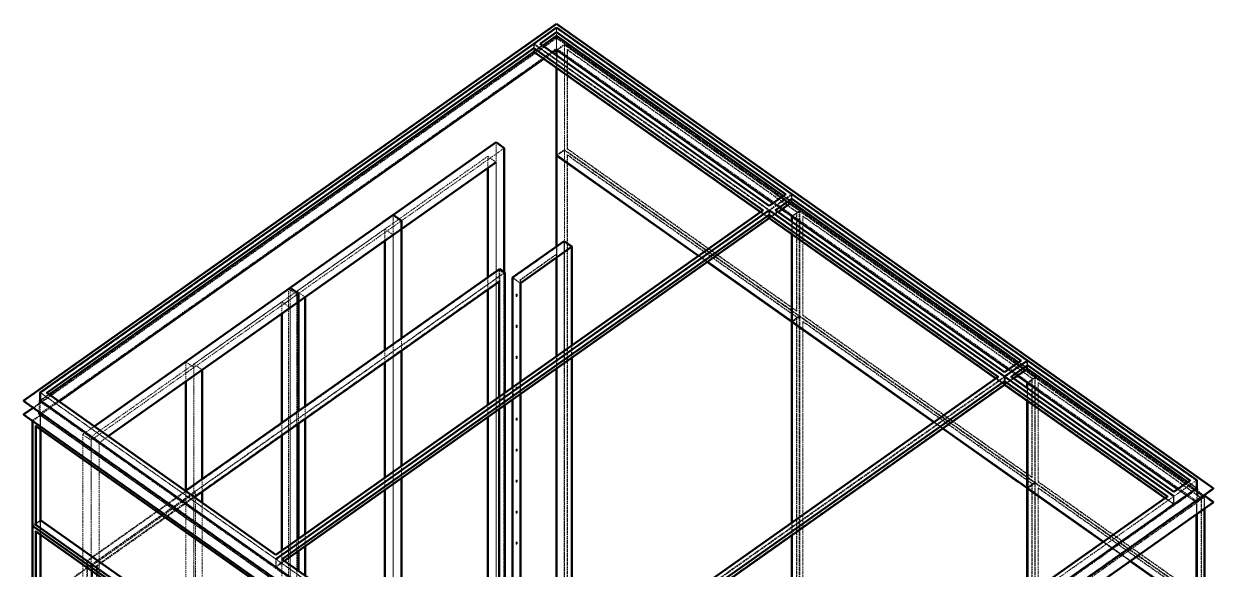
# Model space of a CAD drawing. Header units: millimetres. Extents: x 909 to 14018, y 345 to 10005.
# Drawn here: x 1117 to 4172, y 3801 to 5202 of the extents above; entities that cross this region are included whole.
import ezdxf

# ---------------------------------------------------------------- set-up
doc = ezdxf.new("R2010")
doc.units = ezdxf.units.MM
doc.linetypes.add('Hidden', pattern=[15, 5, -3, 5, -2])
for name, color, linetype, lineweight in [('Default', 7, 'Continuous', 50), ('Edges', 7, 'Hidden', 15), ('HiddenEdges', 2, 'Hidden', 15), ('HiddenSilhouettes', 2, 'Hidden', 15), ('HiddenWires', 7, 'Hidden', 15), ('Silhouettes', 7, 'Continuous', 50), ('Wires', 7, 'Hidden', 15)]:
    doc.layers.add(name, color=color, linetype=linetype, lineweight=lineweight)

# ---------------------------------------------------------------- blocks, each defined once
blk = doc.blocks.new('Isometric')
at = {"layer": 'Edges'}
for points in [[(-495, 2686.7), (289.9, 2131.7)], [(-2241.5, 1451.7), (-572.8, 2631.7)], [(-572.8, 2646.7), (233.3, 2076.7)], [(-495, 2624.5), (-434.9, 2582)], [(-494.1, 2264.9), (-7.9, 1921.1)], [(277, 2079.5), (311.1, 2055.3)], [(311.1, 2116.7), (1096, 1561.7)], [(-1031.8, 2036.1), (-1026.4, 2040)], [(233.3, 2061.7), (1018.2, 1506.7)], [(289.9, 2069.5), (311.1, 2054.5)], [(311.1, 2054.5), (337.1, 2036.1)], [(-619.7, 1827.1), (-442.9, 1952.1)], [(22.6, 1899.6), (310.3, 1696.1)], [(-1412.4, 1807), (-1384.2, 1787)], [(-2049.9, 1316.2), (-1511.7, 1696.8)], [(312, 1694.9), (798.2, 1351.1)], [(1117.2, 1546.7), (1675.8, 1151.7)], [(-629.3, 311.7), (1039.4, 1491.7)], [(1039.4, 1491.7), (1598.1, 1096.7)], [(1087.2, 1505.7), (1117.2, 1484.5)], [(-2319.3, 1424.8), (-70.7, -165.2)], [(-2319.3, 1377.4), (-70.7, -212.6)], [(1619.3, 1096.7), (1697.1, 1151.7)], [(-70.7, -165.2), (1753.6, 1124.8)], [(1117.2, 1123.8), (1146.8, 1102.9)], [(-70.7, -98.3), (1619.3, 1096.7)], [(-70.7, -212.6), (1753.6, 1077.4)], [(-70.7, -175.6), (1701.3, 1077.4)], [(-2279, 998.8), (-2278.2, 999.4)], [(-2279, 998.8), (-1494.1, 443.8)], [(-2278.2, 1003.4), (-2261.9, 1014.9)], [(-1456.6, 881.7), (-650.5, 311.7)]]:
    blk.add_lwpolyline(points, dxfattribs=at)
for points in [[(-551.5, 2646.7, 0), (-495, 2686.7, 0)], [(-495, 2685.8, 0), (-495, 2686.7, 0)], [(-495, 2673.6, 0), (-495, 2685.8, 0)], [(-495, 2625.3, 0), (-495, 2673.6, 0)], [(-572.8, 2630.8, 0), (-572.8, 2631.7, 0)], [(-572.8, 2631.7, 0), (212.1, 2076.7, 0)], [(-572.8, 2618.6, 0), (-572.8, 2630.8, 0)], [(-495, 2625.3, 0), (246.5, 2101, 0)], [(-494.1, 2606.1, 0), (-494.1, 2623.9, 0)], [(-494.1, 2264.9, 0), (-494.1, 2563, 0)], [(-1304.6, 1843.2, 0), (-673.9, 2289.2, 0)], [(-702.2, 1866.6, 0), (-702.2, 2240.9, 0)], [(-494.1, 1952.7, 0), (-494.1, 2263.2, 0)], [(233.3, 2076.7, 0), (311.1, 2131.7, 0)], [(254.6, 2076.7, 0), (311.1, 2116.7, 0)], [(311.1, 2115.8, 0), (311.1, 2116.7, 0)], [(311.1, 2103.6, 0), (311.1, 2115.8, 0)], [(-1435.4, 881.7, 0), (233.3, 2061.7, 0)], [(233.3, 2060.8, 0), (233.3, 2061.7, 0)], [(233.3, 2048.6, 0), (233.3, 2060.8, 0)], [(311.1, 2055.3, 0), (1052.6, 1531, 0)], [(312, 2036.1, 0), (312, 2053.9, 0)], [(-1054.6, 1617.3, 0), (-1054.6, 1991.7, 0)], [(312, 1694.9, 0), (312, 1993, 0)], [(-494.1, 1577.3, 0), (-494.1, 1915.1, 0)], [(-469, 1595.1, 0), (-469, 1932.9, 0)], [(-443.8, 1612.9, 0), (-443.8, 1950.7, 0)], [(-1747.5, 1102.4, 0), (-671.8, 1863.1, 0)], [(-1511.7, 1696.8, 0), (-1304.6, 1843.2, 0)], [(-689.4, 1439.2, 0), (-689.4, 1832.9, 0)], [(-645.7, 1845.5, 0), (-619.7, 1827.1, 0)], [(-702.2, 1430.2, 0), (-702.2, 1823.9, 0)], [(-619.7, 1488.5, 0), (-619.7, 1827.1, 0)], [(-1449.6, 1740.7, 0), (-1378.9, 1790.7, 0)], [(-1384.2, 1384.3, 0), (-1384.2, 1787, 0)], [(-1407.1, 1368.1, 0), (-1407.1, 1742.4, 0)], [(311.1, 1693.8, 0), (311.1, 1696.8, 0)], [(311.1, 1693.8, 0), (362.4, 1657.6, 0)], [(312, 1007.3, 0), (312, 1693.2, 0)], [(-1764.9, 1557.7, 0), (-1736.7, 1537.7, 0)], [(-1054.6, 1180.9, 0), (-1054.6, 1574.6, 0)], [(-469, 555.9, 0), (-469, 1552, 0)], [(-443.8, 538.1, 0), (-443.8, 1569.8, 0)], [(-1736.7, 1135.1, 0), (-1736.7, 1537.7, 0)], [(-494.1, 563.3, 0), (-494.1, 1534.2, 0)], [(1060.7, 1506.7, 0), (1117.2, 1546.7, 0)], [(1083.1, 1509.5, 0), (1117.2, 1485.3, 0)], [(1117.2, 1545.8, 0), (1117.2, 1546.7, 0)], [(1117.2, 1533.6, 0), (1117.2, 1545.8, 0)], [(-650.5, 311.7, 0), (1039.4, 1506.7, 0)], [(1039.4, 1490.8, 0), (1039.4, 1491.7, 0)], [(1039.4, 1478.6, 0), (1039.4, 1490.8, 0)], [(1117.2, 1466.7, 0), (1117.2, 1485.3, 0)], [(1117.2, 1485.3, 0), (1632.4, 1121, 0)], [(1117.2, 1484.5, 0), (1159.7, 1454.5, 0)], [(1118.1, 1466.1, 0), (1118.1, 1483.9, 0)], [(-2262.7, 1451.7, 0), (-1456.6, 881.7, 0)], [(-619.7, 412.9, 0), (-619.7, 1445.4, 0)], [(-702.2, 529.7, 0), (-702.2, 1387.1, 0)], [(-689.4, 454, 0), (-689.4, 1396.1, 0)], [(1118.1, 1124.9, 0), (1118.1, 1423, 0)], [(-2267, 1377.4, 0), (-70.7, -175.6, 0)], [(-2279, 998.8, 0), (-2279, 1338.2, 0)], [(-1407.1, 931.7, 0), (-1407.1, 1325.4, 0)], [(-1384.2, 947.9, 0), (-1384.2, 1341.6, 0)], [(828.7, 1329.6, 0), (1116.4, 1126.1, 0)], [(1117.2, 1124.7, 0), (1117.2, 1187.7, 0)], [(1087.2, 1145.1, 0), (1117.2, 1123.8, 0)], [(-1054.6, 612.4, 0), (-1054.6, 1137.9, 0)], [(1118.1, 1124.9, 0), (1378, 941.1, 0)], [(1118.1, 757.3, 0), (1118.1, 1123.2, 0)], [(1619.3, 1069.8, 0), (1619.3, 1096.7, 0)], [(1697.1, 714.7, 0), (1697.1, 1035.3, 0)], [(-2279, -691.2, 0), (-2279, 977.6, 0)], [(312, 187.3, 0), (312, 964.2, 0)], [(-1384.2, 845.4, 0), (-1384.2, 904.9, 0)], [(-1456.6, 854.8, 0), (-1456.6, 881.7, 0)], [(-1407.1, 861.7, 0), (-1407.1, 888.6, 0)], [(1470.9, 875.4, 0), (1696.2, 716.1, 0)]]:
    blk.add_polyline3d(points, dxfattribs=at)
blk.add_polyline3d([(1117.2, 1485.3, 0)], close=True, dxfattribs=at)
at = {"layer": 'HiddenEdges'}
for points in [[(-2319.3, 1422.7), (-495, 2712.7)], [(-495, 2712.7), (1753.6, 1122.7)], [(-495, 2674.8), (-495, 2701.7)], [(-2319.3, 1375.3), (-495, 2665.3)], [(-2267, 1422.7), (-495, 2675.7)], [(-2262.7, 1424.8), (-495, 2674.8)], [(-495, 2665.3), (1753.6, 1075.3)], [(-2262.7, 1424.8), (-572.8, 2619.8)], [(-572.8, 2619.8), (-572.8, 2646.7)], [(-571.1, 2645.8), (233.3, 2077)], [(-571.1, 2619.8), (233.3, 2051)], [(-551.5, 2645.8), (233.3, 2090.8)], [(-495, 2264.7), (-468.1, 2283.7)], [(-468.1, 2283.7), (338, 1713.7)], [(-458.3, 2286.2), (-457.5, 2286.8)], [(-458.3, 2286.2), (326.5, 1731.2)], [(-1384.2, 1798.7), (-730.4, 2260.9)], [(-494.1, 2264.4), (312, 1694.4)], [(-457.5, 2265.6), (327.4, 1710.6)], [(233.3, 2077), (309.4, 2130.8)], [(233.3, 2051), (309.4, 2104.8)], [(246.5, 2101), (277, 2079.5)], [(311.1, 2104.8), (1117.2, 1534.8)], [(-1456.6, 895.8), (212.1, 2075.8)], [(-1456.6, 882), (231.6, 2075.8)], [(-1456.6, 856), (231.6, 2049.8)], [(233.3, 2049.8), (1039.4, 1479.8)], [(235, 2049.8), (1039.4, 1481)], [(326.5, 2070.6), (327.4, 2071.2)], [(348.6, 2056.2), (1133.5, 1501.2)], [(-619.7, 1837.9), (-495, 1926.1)], [(-7.9, 1921.1), (22.6, 1899.6)], [(-2101.5, 874.9), (-691.6, 1871.9)], [(-2086, 863.9), (-676, 1860.9)], [(-2089.1, 1300.2), (-1435.4, 1762.4)], [(-633.7, 1786), (-633.7, 1782.4)], [(-633.7, 1782.4), (-633.5, 1781.9)], [(-633.5, 1786.8), (-633, 1787.7)], [(-633, 1781.7), (-632.2, 1781.1)], [(-632.7, 1781.3), (-632.2, 1781.1)], [(-632.3, 1788.4), (-631.6, 1788.7)], [(-632.2, 1781.1), (-631.4, 1781.4)], [(-631.6, 1788.7), (-631.1, 1788.6)], [(-630.2, 1788), (-630, 1787.4)], [(-630, 1783.8), (-630, 1787.4)], [(338, 1713.7), (1144.1, 1143.7)], [(-633.7, 1679.9), (-633.7, 1676.4)], [(-633.7, 1676.4), (-633.5, 1675.8)], [(-633.5, 1680.8), (-633, 1681.6)], [(-632.7, 1675.2), (-632.2, 1675.1)], [(-632.3, 1682.3), (-631.6, 1682.6)], [(-632.3, 1682.3), (-631.4, 1681.7)], [(-632.3, 1676), (-631.4, 1675.4)], [(-632.2, 1675.1), (-631.4, 1675.4)], [(-631.6, 1682.6), (-631.1, 1682.5)], [(-631.4, 1675.4), (-630.7, 1676.1)], [(-630, 1677.8), (-630, 1681.3)], [(312, 1694.4), (1118.1, 1124.4)], [(348.6, 1695.6), (1133.5, 1140.6)], [(-1736.7, 1549.4), (-1708.4, 1529.4)], [(-633.7, 1573.9), (-633.5, 1574.7)], [(-633.7, 1573.9), (-633.7, 1570.3)], [(-633.7, 1570.3), (-633.5, 1569.7)], [(-633.5, 1574.7), (-633, 1575.6)], [(-633, 1575.6), (-632.3, 1576.3)], [(-633, 1569.6), (-632.2, 1569)], [(-632.7, 1569.1), (-632.2, 1569)], [(-632.3, 1576.3), (-631.6, 1576.6)], [(-632.3, 1569.9), (-631.4, 1569.3)], [(-631.6, 1576.6), (-630.7, 1576)], [(-631.6, 1576.6), (-631.1, 1576.4)], [(-631.4, 1569.3), (-630.7, 1570)], [(-630.2, 1575.8), (-630, 1575.3)], [(-630, 1571.7), (-630, 1575.3)], [(1039.4, 1520.8), (1096, 1560.8)], [(1052.6, 1531), (1083.1, 1509.5)], [(1117.2, 1534.8), (1697.1, 1124.8)], [(-650.5, 312), (1037.7, 1505.8)], [(-650.5, 325.8), (1018.2, 1505.8)], [(-633.7, 1467.8), (-633.5, 1468.6)], [(-633.7, 1467.8), (-633.7, 1464.3)], [(-633.5, 1468.6), (-633, 1469.5)], [(-632.3, 1470.2), (-631.6, 1470.5)], [(-632.3, 1470.2), (-631.4, 1469.6)], [(-631.6, 1470.5), (-630.7, 1469.9)], [(-631.6, 1470.5), (-631.1, 1470.4)], [(-630, 1465.7), (-630, 1469.2)], [(1041.1, 1505.8), (1619.3, 1097)], [(1041.1, 1479.8), (1619.3, 1071)], [(1060.7, 1505.8), (1619.3, 1110.8)], [(1117.2, 1485.3), (1144.1, 1504.3)], [(1154.7, 1486.2), (1713.3, 1091.2)], [(-2261, 1450.8), (-1456.6, 882)], [(-2241.5, 1450.8), (-1456.6, 895.8)], [(-633.7, 1464.3), (-633.5, 1463.7)], [(-633, 1463.5), (-632.2, 1462.9)], [(-632.3, 1463.8), (-631.4, 1463.2)], [(-632.2, 1462.9), (-631.4, 1463.2)], [(-631.4, 1463.2), (-630.7, 1463.9)], [(-630.2, 1464.8), (-630, 1465.7)], [(-2261, 1424.8), (-1456.6, 856)], [(-2262.7, 1375.3), (-70.7, -174.7)], [(-2262.7, 1374.5), (-1456.6, 804.5)], [(-633.7, 1361.7), (-633.5, 1362.6)], [(-633.7, 1361.7), (-633.7, 1358.2)], [(-633.7, 1358.2), (-633.5, 1357.6)], [(-633.5, 1362.6), (-633, 1363.4)], [(-633, 1357.5), (-632.2, 1356.9)], [(-632.7, 1357), (-632.2, 1356.9)], [(-632.3, 1364.1), (-631.6, 1364.4)], [(-632.3, 1364.1), (-631.4, 1363.5)], [(-632.3, 1357.8), (-631.4, 1357.2)], [(-632.2, 1356.9), (-631.4, 1357.2)], [(-631.6, 1364.4), (-630.7, 1363.8)], [(-631.6, 1364.4), (-631.1, 1364.3)], [(-631.4, 1357.2), (-630.7, 1357.9)], [(-630.7, 1357.9), (-630.2, 1358.7)], [(-630.2, 1363.7), (-630, 1363.1)], [(-630, 1359.6), (-630, 1363.1)], [(798.2, 1351.1), (828.7, 1329.6)], [(-2278.2, 1338.8), (-1493.3, 783.8)], [(-2089.1, 1288.5), (-2049.9, 1316.2)], [(-633.7, 1255.7), (-633.5, 1256.5)], [(-633.7, 1255.7), (-633.7, 1252.1)], [(-633.7, 1252.1), (-633.5, 1251.5)], [(-633.5, 1256.5), (-633, 1257.4)], [(-633, 1251.4), (-632.2, 1250.8)], [(-632.7, 1250.9), (-632.2, 1250.8)], [(-632.3, 1258.1), (-631.6, 1258.4)], [(-632.3, 1258.1), (-631.4, 1257.5)], [(-632.3, 1251.7), (-631.4, 1251.1)], [(-632.2, 1250.8), (-631.4, 1251.1)], [(-631.6, 1258.4), (-631.1, 1258.2)], [(-631.6, 1258.4), (-630.7, 1257.8)], [(-631.4, 1251.1), (-630.7, 1251.8)], [(-630.2, 1257.6), (-630, 1257.1)], [(-630.2, 1252.7), (-630, 1253.5)], [(-630, 1253.5), (-630, 1257.1)], [(-633.7, 1149.6), (-633.5, 1150.4)], [(-633.7, 1149.6), (-633.7, 1146.1)], [(-633.7, 1146.1), (-633.5, 1145.5)], [(-633.5, 1150.4), (-633, 1151.3)], [(-633.5, 1150.4), (-632.7, 1149.8)], [(-633, 1151.3), (-632.3, 1152)], [(-633, 1151.3), (-632.2, 1150.7)], [(-633, 1145.3), (-632.2, 1144.7)], [(-632.7, 1144.9), (-632.2, 1144.7)], [(-632.3, 1152), (-631.6, 1152.3)], [(-632.2, 1144.7), (-631.4, 1145)], [(-631.6, 1152.3), (-631.1, 1152.2)], [(-631.6, 1146.3), (-630.7, 1145.7)], [(-631.4, 1145), (-630.7, 1145.7)], [(-631.1, 1147.2), (-630.2, 1146.6)], [(-630.2, 1151.6), (-630, 1151)], [(-630.2, 1146.6), (-630, 1147.5)], [(-630, 1147.5), (-630, 1151)], [(1116.4, 1124.4), (1142.4, 1142.8)], [(1117.2, 1124.7), (1144.1, 1143.7)], [(1144.1, 1143.7), (1723.9, 733.7)], [(1144.1, 1143.3), (1722.2, 734.5)], [(1153.9, 1146.2), (1154.7, 1146.8)], [(1153.9, 1146.2), (1712.5, 751.2)], [(1619.3, 1097), (1695.4, 1150.8)], [(1154.7, 1125.6), (1713.3, 730.6)], [(1619.3, 1071), (1695.4, 1124.8)], [(1632.4, 1121), (1697.1, 1075.3)], [(-70.7, -84.2), (1598.1, 1095.8)], [(-70.7, -174.7), (1697.1, 1075.3)], [(1667, 1095.7), (1697.1, 1074.5)], [(1697.1, 1075.3), (1723.9, 1094.3)], [(1697.1, 1074.5), (1697.9, 1075.1)], [(-633.7, 1043.5), (-633.5, 1044.4)], [(-633.7, 1043.5), (-633.7, 1040)], [(-633.7, 1040), (-633.5, 1039.4)], [(-633, 1045.2), (-632.3, 1045.9)], [(-633, 1045.2), (-632.2, 1044.6)], [(-633, 1039.3), (-632.2, 1038.7)], [(-632.3, 1045.9), (-631.6, 1046.2)], [(-632.2, 1038.7), (-631.4, 1039)], [(-631.6, 1046.2), (-631.1, 1046.1)], [(-631.6, 1040.3), (-630.7, 1039.7)], [(-631.4, 1039), (-630.7, 1039.7)], [(-631.1, 1041.1), (-630.2, 1040.5)], [(-630.2, 1040.5), (-630, 1041.4)], [(-630, 1041.4), (-630, 1044.9)], [(-2289.6, 995.7), (-2262.7, 1014.7)], [(-2278.2, 978.2), (-1493.3, 423.2)], [(-2262.7, 1014.7), (-1456.6, 444.7)], [(-2262.7, 1013.8), (-1456.6, 443.8)], [(-2261.9, 1014.4), (-1455.8, 444.4)], [(-2261.9, 1013.2), (-1457.5, 444.4)], [(-633.7, 937.5), (-633.5, 938.3)], [(-633.7, 937.5), (-633.7, 933.9)], [(-633.5, 938.3), (-633, 939.2)], [(-633.5, 938.3), (-632.7, 937.7)], [(-633, 939.2), (-632.3, 939.9)], [(-633, 939.2), (-632.2, 938.6)], [(-632.3, 939.9), (-631.6, 940.2)], [(-631.6, 940.2), (-630.7, 939.6)], [(-630, 935.3), (-630, 938.9)], [(-633, 933.2), (-632.2, 932.6)], [(-632.7, 932.7), (-632.2, 932.6)], [(-632.2, 932.6), (-631.4, 932.9)], [(-631.6, 934.2), (-630.7, 933.6)], [(-631.4, 932.9), (-630.7, 933.6)], [(-631.1, 935.1), (-630.2, 934.5)], [(-630.2, 934.5), (-630, 935.3)], [(-2103.6, 875.6), (-2086, 863.1)], [(-2101.5, 874.9), (-2086, 863.9)], [(-2070.4, 859.4), (-2068.3, 857.9)], [(-1454.9, 880.8), (-650.5, 312)], [(-1435.4, 880.8), (-650.5, 325.8)], [(-1454.9, 854.8), (-650.5, 286)]]:
    blk.add_lwpolyline(points, dxfattribs=at)
for points in [[(-495, 2712.7, 0), (-495, 2714.8, 0)], [(-495, 2685.8, 0), (-495, 2699.6, 0)], [(-495, 2630.4, 0), (-495, 2675.7, 0)], [(-495, 2675.7, 0), (1701.3, 1122.7, 0)], [(-495, 2673.6, 0), (-495, 2674.8, 0)], [(-495, 2674.8, 0), (1697.1, 1124.8, 0)], [(-572.8, 2630.8, 0), (-572.8, 2644.6, 0)], [(-572.8, 2619.8, 0), (233.3, 2049.8, 0)], [(-494.1, 2264.4, 0), (-494.1, 2625.1, 0)], [(-468.1, 2283.7, 0), (-468.1, 2644.3, 0)], [(-468.1, 2283.3, 0), (-468.1, 2642.3, 0)], [(-458.3, 2286.2, 0), (-458.3, 2625.6, 0)], [(-457.5, 2626.2, 0), (327.4, 2071.2, 0)], [(-494.1, 2563, 0), (-494.1, 2606.1, 0)], [(-702.2, 541.4, 0), (-702.2, 2309.2, 0)], [(-494.1, 2264.9, 0), (-468.1, 2283.3, 0)], [(-468.1, 593.7, 0), (-468.1, 2283.7, 0)], [(-468.1, 2283.3, 0), (336.3, 1714.5, 0)], [(-468.1, 593.3, 0), (-468.1, 2281.6, 0)], [(-494.1, 574.4, 0), (-494.1, 2264.4, 0)], [(-458.3, 596.2, 0), (-458.3, 2265, 0)], [(233.3, 2090.8, 0), (289.9, 2130.8, 0)], [(311.1, 2104.8, 0), (311.1, 2131.7, 0)], [(311.1, 2115.8, 0), (311.1, 2129.6, 0)], [(233.3, 2049.8, 0), (311.1, 2104.8, 0)], [(233.3, 2090.8, 0), (233.3, 2091.7, 0)], [(-1054.6, 292.2, 0), (-1054.6, 2060, 0)], [(233.3, 2051, 0), (233.3, 2077, 0)], [(233.3, 2060.8, 0), (233.3, 2074.6, 0)], [(235, 2075.8, 0), (1039.4, 1507, 0)], [(254.6, 2075.8, 0), (1039.4, 1520.8, 0)], [(310.3, 2055.1, 0), (336.3, 2073.5, 0)], [(312, 1694.4, 0), (312, 2055.1, 0)], [(327.4, 1731.8, 0), (327.4, 2071.2, 0)], [(338, 1713.7, 0), (338, 2074.3, 0)], [(338, 1713.3, 0), (338, 2072.3, 0)], [(347.8, 1716.2, 0), (347.8, 2055.6, 0)], [(-1736.7, 1549.4, 0), (-1082.9, 2011.7, 0)], [(312, 1993, 0), (312, 2036.1, 0)], [(-469, 556.3, 0), (-469, 1970.5, 0)], [(-469, 1932.9, 0), (-469, 1968.5, 0)], [(-494.1, 1696.8, 0), (-494.1, 1952.7, 0)], [(-494.1, 1915.1, 0), (-494.1, 1925.5, 0)], [(-689.4, 461.3, 0), (-689.4, 1875.6, 0)], [(-2070.4, 859.4, 0), (-691.6, 1834.4, 0)], [(-702.2, 1823.9, 0), (-702.2, 1866.6, 0)], [(-644, 1844.7, 0), (-618.9, 1826.9, 0)], [(-619.7, 1837.9, 0), (-618.9, 1837.3, 0)], [(-619.7, 475.7, 0), (-619.7, 1837.9, 0)], [(-1407.1, 42.9, 0), (-1407.1, 1810.7, 0)], [(-1384.2, 87.5, 0), (-1384.2, 1798.7, 0)], [(-1384.2, 1798.7, 0), (-1355.9, 1778.7, 0)], [(-633.7, 1786, 0), (-633.5, 1786.8, 0)], [(-633, 1787.7, 0), (-632.3, 1788.4, 0)], [(-632.3, 1788.4, 0), (-631.4, 1787.8, 0)], [(-632.3, 1782, 0), (-631.4, 1781.4, 0)], [(-631.6, 1788.7, 0), (-630.7, 1788.1, 0)], [(-631.4, 1781.4, 0), (-630.7, 1782.1, 0)], [(-630.7, 1782.1, 0), (-630.2, 1783, 0)], [(-630.2, 1783, 0), (-630, 1783.8, 0)], [(310.3, 1694.4, 0), (336.3, 1712.8, 0)], [(312, 1694.9, 0), (338, 1713.3, 0)], [(338, 23.7, 0), (338, 1713.7, 0)], [(338, 1713.3, 0), (1142.4, 1144.5, 0)], [(338, 23.3, 0), (338, 1711.6, 0)], [(347.8, 1716.2, 0), (348.6, 1716.8, 0)], [(347.8, 1716.2, 0), (1132.6, 1161.2, 0)], [(-633.7, 1679.9, 0), (-633.5, 1680.8, 0)], [(-633, 1681.6, 0), (-632.3, 1682.3, 0)], [(-633, 1675.7, 0), (-632.2, 1675.1, 0)], [(-631.6, 1682.6, 0), (-630.7, 1682, 0)], [(-630.7, 1676.1, 0), (-630.2, 1676.9, 0)], [(-630.2, 1681.9, 0), (-630, 1681.3, 0)], [(-630.2, 1676.9, 0), (-630, 1677.8, 0)], [(326.5, 1710, 0), (327.4, 1710.6, 0)], [(327.4, 41.8, 0), (327.4, 1710.6, 0)], [(347.8, 26.2, 0), (347.8, 1695, 0)], [(-1054.6, 1574.6, 0), (-1054.6, 1617.3, 0)], [(-469, 1552, 0), (-469, 1595.1, 0)], [(-443.8, 1569.8, 0), (-443.8, 1612.9, 0)], [(-1736.7, -161.8, 0), (-1736.7, 1549.4, 0)], [(-632.3, 1576.3, 0), (-631.4, 1575.7, 0)], [(-632.2, 1569, 0), (-631.4, 1569.3, 0)], [(-630.7, 1570, 0), (-630.2, 1570.9, 0)], [(-630.2, 1570.9, 0), (-630, 1571.7, 0)], [(-494.1, 1534.2, 0), (-494.1, 1577.3, 0)], [(1039.4, 1507, 0), (1115.5, 1560.8, 0)], [(1117.2, 1545.8, 0), (1117.2, 1559.6, 0)], [(1039.4, 1481, 0), (1115.5, 1534.8, 0)], [(1039.4, 1479.8, 0), (1117.2, 1534.8, 0)], [(1039.4, 1520.8, 0), (1039.4, 1521.7, 0)], [(1039.4, 1481, 0), (1039.4, 1507, 0)], [(-650.5, 286, 0), (1037.7, 1479.8, 0)], [(-650.5, 284.8, 0), (1039.4, 1479.8, 0)], [(-633, 1469.5, 0), (-632.3, 1470.2, 0)], [(-630.2, 1469.8, 0), (-630, 1469.2, 0)], [(-619.7, 1445.4, 0), (-619.7, 1488.5, 0)], [(1039.4, 1479.8, 0), (1039.4, 1506.7, 0)], [(1039.4, 1490.8, 0), (1039.4, 1504.6, 0)], [(1116.4, 1485.1, 0), (1142.4, 1503.5, 0)], [(1117.2, 1484.5, 0), (1118.1, 1485.1, 0)], [(1117.2, 1442.2, 0), (1117.2, 1466.7, 0)], [(1132.6, 1500.6, 0), (1133.5, 1501.2, 0)], [(1133.5, 1161.8, 0), (1133.5, 1501.2, 0)], [(1144.1, 1143.7, 0), (1144.1, 1504.3, 0)], [(1144.1, 1143.3, 0), (1144.1, 1502.3, 0)], [(1153.9, 1146.2, 0), (1153.9, 1485.6, 0)], [(-702.2, 1387.1, 0), (-702.2, 1430.2, 0)], [(-689.4, 1396.1, 0), (-689.4, 1439.2, 0)], [(-632.7, 1463.1, 0), (-632.2, 1462.9, 0)], [(-630.7, 1463.9, 0), (-630.2, 1464.8, 0)], [(1118.1, 1423, 0), (1118.1, 1466.1, 0)], [(-2289.6, 1356.3, 0), (-1483.5, 786.3, 0)], [(-2287.9, 1355.5, 0), (-1483.5, 786.7, 0)], [(-2262.7, 1014.7, 0), (-2262.7, 1375.3, 0)], [(-2261.9, 1014.4, 0), (-2261.9, 1375.1, 0)], [(-2261.9, 1373.9, 0), (-1457.5, 805.1, 0)], [(-1407.1, 1325.4, 0), (-1407.1, 1368.1, 0)], [(-1384.2, 1341.6, 0), (-1384.2, 1384.3, 0)], [(-633, 1363.4, 0), (-632.3, 1364.1, 0)], [(-630.2, 1358.7, 0), (-630, 1359.6, 0)], [(-2117.4, 1308.5, 0), (-2089.1, 1288.5, 0)], [(-2089.1, -411, 0), (-2089.1, 1300.2, 0)], [(-2089.1, 1300.2, 0), (-2060.9, 1280.2, 0)], [(-2089.1, -479.3, 0), (-2089.1, 1288.5, 0)], [(-633, 1257.4, 0), (-632.3, 1258.1, 0)], [(-630.7, 1251.8, 0), (-630.2, 1252.7, 0)], [(-1054.6, 1137.9, 0), (-1054.6, 1180.9, 0)], [(-631.6, 1152.3, 0), (-630.7, 1151.7, 0)], [(-630.7, 1145.7, 0), (-630.2, 1146.6, 0)], [(1118.1, 1124.9, 0), (1144.1, 1143.3, 0)], [(1132.6, 1140, 0), (1133.5, 1140.6, 0)], [(1133.5, -528.2, 0), (1133.5, 1140.6, 0)], [(1144.1, -546.3, 0), (1144.1, 1143.7, 0)], [(1144.1, -546.7, 0), (1144.1, 1141.6, 0)], [(1619.3, 1110.8, 0), (1675.8, 1150.8, 0)], [(-2086, 863.1, 0), (-1747.5, 1102.4, 0)], [(-1736.7, -230.1, 0), (-1736.7, 1135.1, 0)], [(1118.1, -565.6, 0), (1118.1, 1124.4, 0)], [(1153.9, -543.8, 0), (1153.9, 1125, 0)], [(1619.3, 1110.8, 0), (1619.3, 1111.7, 0)], [(-70.7, -98, 0), (1617.6, 1095.8, 0)], [(-70.7, -124, 0), (1617.6, 1069.8, 0)], [(1619.3, 1071, 0), (1619.3, 1097, 0)], [(1696.2, 1075.1, 0), (1722.2, 1093.5, 0)], [(1697.1, 1035.3, 0), (1697.1, 1075.3, 0)], [(1712.5, 1090.6, 0), (1713.3, 1091.2, 0)], [(1713.3, 751.8, 0), (1713.3, 1091.2, 0)], [(-633.5, 1044.4, 0), (-633, 1045.2, 0)], [(-633.5, 1044.4, 0), (-632.7, 1043.8, 0)], [(-632.7, 1038.8, 0), (-632.2, 1038.7, 0)], [(-631.6, 1046.2, 0), (-630.7, 1045.6, 0)], [(-630.7, 1039.7, 0), (-630.2, 1040.5, 0)], [(-630.2, 1045.5, 0), (-630, 1044.9, 0)], [(-2287.9, 996.5, 0), (-2278.2, 1003.4, 0)], [(-2287.9, 994.8, 0), (-1483.5, 426, 0)], [(-2262.7, -675.3, 0), (-2262.7, 1014.7, 0)], [(-2261.9, -675.6, 0), (-2261.9, 1014.4, 0)], [(312, 964.2, 0), (312, 1007.3, 0)], [(-1384.2, 904.9, 0), (-1384.2, 947.9, 0)], [(-631.6, 940.2, 0), (-631.1, 940, 0)], [(-630.2, 939.4, 0), (-630, 938.9, 0)], [(1378, 941.1, 0), (1470.9, 875.4, 0)], [(-1456.6, 895.8, 0), (-1456.6, 896.7, 0)], [(-1407.1, 888.6, 0), (-1407.1, 931.7, 0)], [(-633.7, 933.9, 0), (-633.5, 933.3, 0)], [(-630.7, 933.6, 0), (-630.2, 934.5, 0)], [(-2101.5, -535, 0), (-2101.5, 874.9, 0)], [(-2086, -550.3, 0), (-2086, 863.9, 0)], [(-2086, -546, 0), (-2086, 863.9, 0)], [(-2086, 848.4, 0), (-2086, 863.1, 0)], [(-2086, -550.7, 0), (-2086, 861.9, 0)], [(-2070.4, -519.5, 0), (-2070.4, 859.4, 0)], [(-1456.6, 856, 0), (-1456.6, 882, 0)], [(-1407.1, 31.2, 0), (-1407.1, 861.7, 0)]]:
    blk.add_polyline3d(points, dxfattribs=at)
blk.add_polyline3d([(-572.8, 2631.7, 0)], close=True, dxfattribs=at)
at = {"layer": 'HiddenSilhouettes'}
for points in [[(-571.1, 2645.8), (-495, 2699.6)], [(-495, 2699.6), (309.4, 2130.8)], [(-2287.3, 1400.1), (-495, 2667.4)], [(-2267, 1377.4), (-495, 2630.4)], [(-571.1, 2619.8), (-542.3, 2640.1)], [(-551.5, 2645.8), (-550.9, 2646.2)], [(-538.6, 2594.5), (-508.1, 2616)], [(-495, 2625.3), (-468.1, 2644.3)], [(-495, 2630.4), (1701.3, 1077.4)], [(-494.1, 2625.1), (312, 2055.1)], [(-468.1, 2644.3), (338, 2074.3)], [(-458.3, 2625.6), (-457.5, 2626.2)], [(-468.1, 2281.6), (336.3, 1712.8)], [(-457.5, 2286.8), (327.4, 1731.8)], [(-730.4, 2260.9), (-702.2, 2240.9)], [(-458.3, 2265), (-457.5, 2265.6)], [(-458.3, 2265), (326.5, 1710)], [(280.7, 2125.1), (309.4, 2104.8)], [(311.1, 2129.6), (1115.5, 1560.8)], [(245.9, 2100.6), (276.4, 2079)], [(202.9, 2070.1), (231.6, 2049.8)], [(211.5, 2076.2), (212.1, 2075.8)], [(235, 2049.8), (263.8, 2070.1)], [(254.6, 2075.8), (255.2, 2076.2)], [(311.1, 2055.3), (338, 2074.3)], [(311.1, 2054.5), (312, 2055.1)], [(338, 2074.3), (1144.1, 1504.3)], [(338, 2072.3), (1142.4, 1503.5)], [(-1082.9, 2011.7), (-1054.6, 1991.7)], [(-644, 1844.7), (-469, 1968.5)], [(-469, 1968.5), (-444.4, 1951.1)], [(-9.1, 1920.3), (21.4, 1898.7)], [(-8.5, 1920.7), (22, 1899.1)], [(-1435.4, 1762.4), (-1407.1, 1742.4)], [(-633.5, 1781.9), (-632.7, 1781.3)], [(-633.5, 1781.9), (-633, 1781.7)], [(-632.9, 1785.4), (-632.7, 1786.2)], [(-632.9, 1781.8), (-632.9, 1785.4)], [(-632.9, 1781.8), (-632.7, 1781.3)], [(-632.7, 1786.2), (-632.2, 1787.1)], [(-632.3, 1782), (-631.6, 1782.7)], [(-632.2, 1787.1), (-631.4, 1787.8)], [(-631.4, 1787.8), (-630.7, 1788.1)], [(-631.1, 1788.6), (-630.9, 1788)], [(-631.1, 1788.6), (-630.2, 1788)], [(-630.9, 1784.4), (-630.9, 1788)], [(311.1, 1694.7), (338, 1713.7)], [(312, 1693.2), (338, 1711.6)], [(338, 1711.6), (1142.4, 1142.8)], [(-633.5, 1675.8), (-633, 1675.7)], [(-633.5, 1675.8), (-632.7, 1675.2)], [(-632.9, 1679.3), (-632.7, 1680.2)], [(-632.9, 1675.8), (-632.9, 1679.3)], [(-632.7, 1680.2), (-632.2, 1681)], [(-632.3, 1676), (-631.6, 1676.7)], [(-631.4, 1681.7), (-630.7, 1682)], [(-631.1, 1682.5), (-630.2, 1681.9)], [(-630.9, 1678.4), (-630.9, 1681.9)], [(-633.5, 1569.7), (-632.7, 1569.1)], [(-633.5, 1569.7), (-633, 1569.6)], [(-633, 1569.6), (-632.3, 1569.9)], [(-632.9, 1573.3), (-632.7, 1574.1)], [(-632.9, 1569.7), (-632.9, 1573.3)], [(-632.9, 1569.7), (-632.7, 1569.1)], [(-631.1, 1576.4), (-630.2, 1575.8)], [(-631.1, 1576.4), (-630.9, 1575.9)], [(-631.1, 1571.5), (-630.9, 1572.3)], [(-630.9, 1572.3), (-630.9, 1575.9)], [(-630.7, 1576), (-630.2, 1575.8)], [(1086.8, 1555.1), (1115.5, 1534.8)], [(1095.4, 1561.2), (1096, 1560.8)], [(1117.2, 1559.6), (1695.4, 1150.8)], [(1052, 1530.6), (1082.5, 1509)], [(-632.9, 1467.2), (-632.7, 1468)], [(-632.9, 1463.7), (-632.9, 1467.2)], [(-632.7, 1468), (-632.2, 1468.9)], [(-632.2, 1468.9), (-631.4, 1469.6)], [(-631.1, 1470.4), (-630.2, 1469.8)], [(-630.9, 1466.3), (-630.9, 1469.8)], [(-630.7, 1469.9), (-630.2, 1469.8)], [(1009, 1500.1), (1037.7, 1479.8)], [(1017.6, 1506.2), (1018.2, 1505.8)], [(1039.4, 1504.6), (1617.6, 1095.8)], [(1039.4, 1479.8), (1619.3, 1069.8)], [(1041.1, 1479.8), (1069.9, 1500.1)], [(1118.1, 1485.1), (1697.9, 1075.1)], [(1118.7, 1484.3), (1144.1, 1502.3)], [(1144.1, 1504.3), (1723.9, 1094.3)], [(1144.1, 1502.3), (1722.2, 1093.5)], [(1153.9, 1485.6), (1712.5, 1090.6)], [(-2261, 1424.8), (-2232.3, 1445.1)], [(-2241.5, 1450.8), (-2240.9, 1451.2)], [(-633.5, 1463.7), (-632.7, 1463.1)], [(-633, 1463.5), (-632.3, 1463.8)], [(-632.9, 1463.7), (-632.7, 1463.1)], [(-632.3, 1463.8), (-631.6, 1464.5)], [(-631.1, 1465.4), (-630.9, 1466.3)], [(-2267, 1422.7), (-70.7, -130.3)], [(-2262.7, 1375.3), (-2198.1, 1421)], [(-2289.6, 1356.3), (-2262.7, 1375.3)], [(-2262.7, 1375.3), (-1456.6, 805.3)], [(-2262.7, 1374.5), (-2261.9, 1375.1)], [(-633.5, 1357.6), (-633, 1357.5)], [(-633, 1357.5), (-632.3, 1357.8)], [(-632.9, 1361.1), (-632.7, 1362)], [(-632.9, 1357.6), (-632.9, 1361.1)], [(-632.2, 1362.8), (-631.4, 1363.5)], [(-631.6, 1358.5), (-631.1, 1359.3)], [(-630.9, 1360.2), (-630.9, 1363.7)], [(-630.7, 1363.8), (-630.2, 1363.7)], [(797, 1350.3), (827.5, 1328.7)], [(797.6, 1350.7), (828.1, 1329.1)], [(-2279, 1338.2), (-2278.2, 1338.8)], [(-633.5, 1251.5), (-632.7, 1250.9)], [(-633.5, 1251.5), (-633, 1251.4)], [(-633, 1251.4), (-632.3, 1251.7)], [(-632.9, 1255.1), (-632.7, 1255.9)], [(-632.9, 1251.5), (-632.9, 1255.1)], [(-632.7, 1255.9), (-632.2, 1256.8)], [(-632.3, 1251.7), (-631.6, 1252.4)], [(-632.2, 1256.8), (-631.4, 1257.5)], [(-631.1, 1258.2), (-630.9, 1257.7)], [(-631.1, 1258.2), (-630.2, 1257.6)], [(-631.1, 1253.3), (-630.9, 1254.1)], [(-630.9, 1254.1), (-630.9, 1257.7)], [(-633.5, 1145.5), (-632.7, 1144.9)], [(-633, 1145.3), (-632.3, 1145.6)], [(-632.9, 1149), (-632.7, 1149.8)], [(-632.9, 1145.5), (-632.9, 1149)], [(-632.9, 1145.5), (-632.7, 1144.9)], [(-632.2, 1150.7), (-631.4, 1151.4)], [(-631.4, 1151.4), (-630.7, 1151.7)], [(-631.1, 1152.2), (-630.2, 1151.6)], [(-631.1, 1147.2), (-630.9, 1148.1)], [(-630.9, 1148.1), (-630.9, 1151.6)], [(-630.7, 1151.7), (-630.2, 1151.6)], [(1154.7, 1146.8), (1713.3, 751.8)], [(1675.2, 1151.2), (1675.8, 1150.8)], [(-70.7, -130.3), (1701.3, 1122.7)], [(1118.1, 1124.4), (1697.9, 714.4)], [(1153.9, 1125), (1154.7, 1125.6)], [(1153.9, 1125), (1712.5, 730)], [(-2068.3, 857.9), (-1735, 1093.5)], [(1597.5, 1096.2), (1598.1, 1095.8)], [(-633.5, 1039.4), (-632.7, 1038.8)], [(-633, 1039.3), (-632.3, 1039.6)], [(-632.9, 1042.9), (-632.7, 1043.8)], [(-632.9, 1039.4), (-632.9, 1042.9)], [(-632.9, 1039.4), (-632.7, 1038.8)], [(-631.6, 1040.3), (-631.1, 1041.1)], [(-631.1, 1046.1), (-630.9, 1045.5)], [(-631.1, 1046.1), (-630.2, 1045.5)], [(-630.9, 1042), (-630.9, 1045.5)], [(-630.7, 1045.6), (-630.2, 1045.5)], [(-2279, 977.6), (-2278.2, 978.2)], [(-2262.7, 1013.8), (-2261.9, 1014.4)], [(-632.9, 936.9), (-632.7, 937.7)], [(-632.9, 933.3), (-632.9, 936.9)], [(-632.2, 938.6), (-631.4, 939.3)], [(-631.1, 940), (-630.9, 939.5)], [(-630.9, 935.9), (-630.9, 939.5)], [(-630.7, 939.6), (-630.2, 939.4)], [(-633.5, 933.3), (-633, 933.2)], [(-633, 933.2), (-632.3, 933.5)], [(-632.9, 933.3), (-632.7, 932.7)], [(-632.3, 933.5), (-631.6, 934.2)], [(-631.1, 935.1), (-630.9, 935.9)], [(-2262.7, 738.9), (-2086, 863.9)], [(-2261, 738.1), (-2086, 861.9)], [(-2103.6, -538.7), (-2103.6, 875.6)], [(-2086, 861.9), (-2060.8, 844.1)], [(-1454.9, 854.8), (-1426.2, 875.1)]]:
    blk.add_lwpolyline(points, dxfattribs=at)
for points in [[(-495, 2667.4, 0), (1721.6, 1100.1, 0)], [(-2261, 1450.8, 0), (-572.8, 2644.6, 0)], [(-572.8, 2644.6, 0), (231.6, 2075.8, 0)], [(-571.1, 2619.8, 0), (-571.1, 2645.8, 0)], [(-551.5, 2645.8, 0), (-551.5, 2646.7, 0)], [(-495, 2624.5, 0), (-494.1, 2625.1, 0)], [(-493.5, 2624.3, 0), (-468.1, 2642.3, 0)], [(-468.1, 2642.3, 0), (336.3, 2073.5, 0)], [(-458.3, 2625.6, 0), (326.5, 2070.6, 0)], [(-457.5, 2286.8, 0), (-457.5, 2626.2, 0)], [(-495, 2563.6, 0), (-495, 2606.7, 0)], [(-494.1, 2263.2, 0), (-468.1, 2281.6, 0)], [(-730.4, 2220.9, 0), (-730.4, 2260.9, 0)], [(-495, 2263.8, 0), (-494.1, 2264.4, 0)], [(-457.5, 596.8, 0), (-457.5, 2265.6, 0)], [(235, 2075.8, 0), (311.1, 2129.6, 0)], [(289.3, 2131.2, 0), (289.9, 2130.8, 0)], [(289.9, 2130.8, 0), (289.9, 2131.7, 0)], [(309.4, 2104.8, 0), (309.4, 2130.8, 0)], [(-1456.6, 854.8, 0), (233.3, 2049.8, 0)], [(-1454.9, 880.8, 0), (233.3, 2074.6, 0)], [(212.1, 2075.8, 0), (212.1, 2076.7, 0)], [(231.6, 2049.8, 0), (231.6, 2075.8, 0)], [(233.3, 2049.8, 0), (233.3, 2076.7, 0)], [(233.3, 2074.6, 0), (1037.7, 1505.8, 0)], [(235, 2049.8, 0), (235, 2075.8, 0)], [(254.6, 2075.8, 0), (254.6, 2076.7, 0)], [(310.3, 1994.2, 0), (310.3, 2037.3, 0)], [(311.1, 1993.6, 0), (311.1, 2036.7, 0)], [(312, 2055.1, 0), (1118.1, 1485.1, 0)], [(312.6, 2054.3, 0), (338, 2072.3, 0)], [(326.5, 1731.2, 0), (326.5, 2070.6, 0)], [(336.3, 1714.5, 0), (336.3, 2073.5, 0)], [(347.8, 2055.6, 0), (348.6, 2056.2, 0)], [(347.8, 2055.6, 0), (1132.6, 1500.6, 0)], [(348.6, 1716.8, 0), (348.6, 2056.2, 0)], [(-1082.9, 1971.7, 0), (-1082.9, 2011.7, 0)], [(-618.9, 1837.3, 0), (-494.1, 1925.5, 0)], [(-495, 1696.8, 0), (-495, 1952.1, 0)], [(-495, 1926.1, 0), (-494.1, 1925.5, 0)], [(-495, 1914.5, 0), (-495, 1926.1, 0)], [(-730.4, 1803.9, 0), (-730.4, 1846.6, 0)], [(-691.6, 1781.6, 0), (-691.6, 1871.9, 0)], [(-691.6, 1871.9, 0), (-676, 1860.9, 0)], [(-691.6, 1831.4, 0), (-691.6, 1834.4, 0)], [(-691.6, 1834.4, 0), (-689.4, 1832.9, 0)], [(-676, 451, 0), (-676, 1860.9, 0)], [(-673.9, 521.4, 0), (-673.9, 1864.6, 0)], [(-644, 432.1, 0), (-644, 1844.7, 0)], [(-618.9, 1826.9, 0), (-618.9, 1837.3, 0)], [(-1412.4, 39.2, 0), (-1412.4, 1807, 0)], [(-1435.4, 1722.4, 0), (-1435.4, 1762.4, 0)], [(-633, 1781.7, 0), (-632.3, 1782, 0)], [(-631.6, 1782.7, 0), (-631.1, 1783.6, 0)], [(-631.1, 1783.6, 0), (-630.9, 1784.4, 0)], [(-630.7, 1788.1, 0), (-630.2, 1788, 0)], [(310.3, 1696.1, 0), (336.3, 1714.5, 0)], [(326.5, 1731.2, 0), (327.4, 1731.8, 0)], [(336.3, 24.5, 0), (336.3, 1712.8, 0)], [(348.6, 1716.8, 0), (1133.5, 1161.8, 0)], [(-633, 1675.7, 0), (-632.3, 1676, 0)], [(-632.9, 1675.8, 0), (-632.7, 1675.2, 0)], [(-632.2, 1681, 0), (-631.4, 1681.7, 0)], [(-631.6, 1676.7, 0), (-631.1, 1677.5, 0)], [(-631.1, 1682.5, 0), (-630.9, 1681.9, 0)], [(-631.1, 1677.5, 0), (-630.9, 1678.4, 0)], [(-630.7, 1682, 0), (-630.2, 1681.9, 0)], [(311.1, 1693.8, 0), (312, 1694.4, 0)], [(312, 1611.9, 0), (312, 1694.4, 0)], [(326.5, 41.2, 0), (326.5, 1710, 0)], [(347.8, 1695, 0), (348.6, 1695.6, 0)], [(347.8, 1695, 0), (1132.6, 1140, 0)], [(348.6, 26.8, 0), (348.6, 1695.6, 0)], [(-1026.4, 1594.6, 0), (-1026.4, 1637.3, 0)], [(-1082.9, 1554.6, 0), (-1082.9, 1597.3, 0)], [(-442.9, 1570.4, 0), (-442.9, 1613.5, 0)], [(-1764.9, 1489.4, 0), (-1764.9, 1557.7, 0)], [(-632.7, 1574.1, 0), (-632.2, 1575, 0)], [(-632.3, 1569.9, 0), (-631.6, 1570.6, 0)], [(-632.2, 1575, 0), (-631.4, 1575.7, 0)], [(-631.6, 1570.6, 0), (-631.1, 1571.5, 0)], [(-631.4, 1575.7, 0), (-630.7, 1576, 0)], [(-495, 1533.6, 0), (-495, 1576.7, 0)], [(1041.1, 1505.8, 0), (1117.2, 1559.6, 0)], [(1096, 1560.8, 0), (1096, 1561.7, 0)], [(1115.5, 1534.8, 0), (1115.5, 1560.8, 0)], [(1117.2, 1534.8, 0), (1117.2, 1561.7, 0)], [(-648.8, 310.8, 0), (1039.4, 1504.6, 0)], [(-645.7, 1427, 0), (-645.7, 1470.1, 0)], [(-631.4, 1469.6, 0), (-630.7, 1469.9, 0)], [(-631.1, 1470.4, 0), (-630.9, 1469.8, 0)], [(-618.9, 1446, 0), (-618.9, 1489.1, 0)], [(1018.2, 1505.8, 0), (1018.2, 1506.7, 0)], [(1037.7, 1479.8, 0), (1037.7, 1505.8, 0)], [(1041.1, 1479.8, 0), (1041.1, 1505.8, 0)], [(1060.7, 1505.8, 0), (1060.7, 1506.7, 0)], [(1060.7, 1505.8, 0), (1061.3, 1506.2, 0)], [(1116.4, 1424.2, 0), (1116.4, 1467.3, 0)], [(1118.1, 1442.2, 0), (1118.1, 1485.1, 0)], [(1132.6, 1161.2, 0), (1132.6, 1500.6, 0)], [(1142.4, 1144.5, 0), (1142.4, 1503.5, 0)], [(1153.9, 1485.6, 0), (1154.7, 1486.2, 0)], [(1154.7, 1146.8, 0), (1154.7, 1486.2, 0)], [(-2261, 1424.8, 0), (-2261, 1450.8, 0)], [(-2241.5, 1450.8, 0), (-2241.5, 1451.7, 0)], [(-691.6, 1394.6, 0), (-691.6, 1437.7, 0)], [(-671.8, 1408.6, 0), (-671.8, 1451.7, 0)], [(-633.5, 1463.7, 0), (-633, 1463.5, 0)], [(-631.6, 1464.5, 0), (-631.1, 1465.4, 0)], [(1117.2, 1423.6, 0), (1117.2, 1442.2, 0)], [(-2267, 1385.7, 0), (-2267, 1422.7, 0)], [(-2262.7, 1375.3, 0), (-2262.7, 1424.8, 0)], [(-1378.9, 1345.4, 0), (-1378.9, 1388.1, 0)], [(-1355.9, 1361.6, 0), (-1355.9, 1404.3, 0)], [(-730.4, 1367.1, 0), (-730.4, 1410.2, 0)], [(-2289.6, 1354.3, 0), (-2289.6, 1356.3, 0)], [(-2287.9, 1355.5, 0), (-2261.9, 1373.9, 0)], [(-2287.9, 996.5, 0), (-2287.9, 1355.5, 0)], [(-2262.7, 1013.8, 0), (-2262.7, 1374.5, 0)], [(-2261.9, 1375.1, 0), (-1455.8, 805.1, 0)], [(-2261.9, 1326.1, 0), (-2261.9, 1373.9, 0)], [(-1435.4, 1305.4, 0), (-1435.4, 1348.1, 0)], [(-633.5, 1357.6, 0), (-632.7, 1357, 0)], [(-632.9, 1357.6, 0), (-632.7, 1357, 0)], [(-632.7, 1362, 0), (-632.2, 1362.8, 0)], [(-632.3, 1357.8, 0), (-631.6, 1358.5, 0)], [(-631.4, 1363.5, 0), (-630.7, 1363.8, 0)], [(-631.1, 1364.3, 0), (-630.9, 1363.7, 0)], [(-631.1, 1364.3, 0), (-630.2, 1363.7, 0)], [(-631.1, 1359.3, 0), (-630.9, 1360.2, 0)], [(-2278.2, 1337.6, 0), (-2278.2, 1338.8, 0)], [(-2117.4, 1308.5, 0), (-2078.2, 1336.2, 0)], [(-2117.4, -459.3, 0), (-2117.4, 1308.5, 0)], [(-2060.9, 1280.2, 0), (-2029.9, 1302.1, 0)], [(-2060.9, -431, 0), (-2060.9, 1280.2, 0)], [(-632.9, 1251.5, 0), (-632.7, 1250.9, 0)], [(-631.6, 1252.4, 0), (-631.1, 1253.3, 0)], [(-631.4, 1257.5, 0), (-630.7, 1257.8, 0)], [(-630.7, 1257.8, 0), (-630.2, 1257.6, 0)], [(-1026.4, 1157.9, 0), (-1026.4, 1200.9, 0)], [(1118.1, 1124.4, 0), (1118.1, 1187.7, 0)], [(-1708.4, 1112.4, 0), (-1708.4, 1155.1, 0)], [(-1082.9, 1117.9, 0), (-1082.9, 1160.9, 0)], [(-633.5, 1145.5, 0), (-633, 1145.3, 0)], [(-632.7, 1149.8, 0), (-632.2, 1150.7, 0)], [(-632.3, 1145.6, 0), (-631.6, 1146.3, 0)], [(-631.6, 1146.3, 0), (-631.1, 1147.2, 0)], [(-631.1, 1152.2, 0), (-630.9, 1151.6, 0)], [(1116.4, 1126.1, 0), (1142.4, 1144.5, 0)], [(1118.1, 1123.2, 0), (1144.1, 1141.6, 0)], [(1132.6, 1161.2, 0), (1133.5, 1161.8, 0)], [(1142.4, -545.5, 0), (1142.4, 1142.8, 0)], [(1144.1, 1141.6, 0), (1722.2, 732.8, 0)], [(1666.6, 1145.1, 0), (1695.4, 1124.8, 0)], [(1675.8, 1150.8, 0), (1675.8, 1151.7, 0)], [(1695.4, 1124.8, 0), (1695.4, 1150.8, 0)], [(-2103.6, 875.6, 0), (-1765.2, 1114.9, 0)], [(-1764.9, -210.1, 0), (-1764.9, 1115.1, 0)], [(1117.2, 1123.8, 0), (1118.1, 1124.4, 0)], [(1132.6, -528.8, 0), (1132.6, 1140, 0)], [(1154.7, -543.2, 0), (1154.7, 1125.6, 0)], [(1631.8, 1120.6, 0), (1667, 1095.7, 0)], [(1697.1, 1075.3, 0), (1697.1, 1124.8, 0)], [(1701.3, 1085.7, 0), (1701.3, 1122.7, 0)], [(-1708.4, -181.8, 0), (-1708.4, 1074.7, 0)], [(1588.8, 1090.1, 0), (1617.6, 1069.8, 0)], [(1598.1, 1095.8, 0), (1598.1, 1096.7, 0)], [(1617.6, 1069.8, 0), (1617.6, 1095.8, 0)], [(1696.2, 1034.7, 0), (1696.2, 1075.1, 0)], [(1697.9, 1035.9, 0), (1697.9, 1075.1, 0)], [(1712.5, 751.2, 0), (1712.5, 1090.6, 0)], [(1722.2, 734.5, 0), (1722.2, 1093.5, 0)], [(1723.9, 1054.3, 0), (1723.9, 1094.3, 0)], [(-633.5, 1039.4, 0), (-633, 1039.3, 0)], [(-632.7, 1043.8, 0), (-632.2, 1044.6, 0)], [(-632.3, 1039.6, 0), (-631.6, 1040.3, 0)], [(-632.2, 1044.6, 0), (-631.4, 1045.3, 0)], [(-631.4, 1045.3, 0), (-630.7, 1045.6, 0)], [(-631.1, 1041.1, 0), (-630.9, 1042, 0)], [(-2287.9, 994.8, 0), (-2261.9, 1013.2, 0)], [(-2287.9, 996.5, 0), (-1483.5, 427.7, 0)], [(-2287.9, -693.5, 0), (-2287.9, 994.8, 0)], [(-2278.2, 977, 0), (-2278.2, 978.2, 0)], [(-2262.7, -676.2, 0), (-2262.7, 1013.8, 0)], [(-2261.9, 965.5, 0), (-2261.9, 1013.2, 0)], [(310.3, 963, 0), (310.3, 1006.1, 0)], [(311.1, 963.6, 0), (311.1, 1006.7, 0)], [(-1378.9, 908.6, 0), (-1378.9, 951.7, 0)], [(-1355.9, 924.9, 0), (-1355.9, 967.9, 0)], [(-632.7, 937.7, 0), (-632.2, 938.6, 0)], [(-631.4, 939.3, 0), (-630.7, 939.6, 0)], [(-631.1, 940, 0), (-630.2, 939.4, 0)], [(1376.8, 940.3, 0), (1469.7, 874.6, 0)], [(1377.4, 940.7, 0), (1470.3, 875, 0)], [(-1435.4, 51.2, 0), (-1435.4, 911.7, 0)], [(-633.5, 933.3, 0), (-632.7, 932.7, 0)], [(-631.6, 934.2, 0), (-631.1, 935.1, 0)], [(-2086, 863.9, 0), (-2059.9, 845.5, 0)], [(-2068.3, -521, 0), (-2068.3, 857.9, 0)], [(-1454.9, 854.8, 0), (-1454.9, 880.8, 0)], [(-1435.4, 880.8, 0), (-1435.4, 881.7, 0)], [(-1435.4, 880.8, 0), (-1434.8, 881.2, 0)]]:
    blk.add_polyline3d(points, dxfattribs=at)
at = {"layer": 'HiddenWires'}
blk.add_lwpolyline([(-2083.8, 860.3), (-1744.5, 1100.2)], dxfattribs=at)
for points in [[(-1731.4, -300.4, 0), (-1731.4, 1090.9, 0)], [(-2083.8, -549.7, 0), (-2083.8, 860.3, 0)]]:
    blk.add_polyline3d(points, dxfattribs=at)
at = {"layer": 'Silhouettes'}
for points in [[(-495, 2714.8), (1753.6, 1124.8)], [(-495, 2701.7), (311.1, 2131.7)], [(-550.9, 2646.2), (-495, 2685.8)], [(-542.3, 2640.1), (-495, 2673.6)], [(-495, 2685.8), (289.3, 2131.2)], [(-495, 2673.6), (280.7, 2125.1)], [(-2240.9, 1451.2), (-572.8, 2630.8)], [(-2232.3, 1445.1), (-572.8, 2618.6)], [(-551.5, 2646.7), (233.3, 2091.7)], [(-508.1, 2616), (-495, 2625.3)], [(-494.1, 2623.9), (245.9, 2100.6)], [(-2198.1, 1421), (-538.6, 2594.5)], [(-495, 2264.7), (-8.5, 1920.7)], [(-1426.2, 875.1), (233.3, 2048.6)], [(-1054.6, 2060), (-1026.4, 2040)], [(233.3, 2048.6), (1009, 1500.1)], [(254.6, 2076.7), (1039.4, 1521.7)], [(289.9, 2070.3), (338.3, 2036.1)], [(312, 2053.9), (1052, 1530.6)], [(-1159.7, 1917.4), (-1054.6, 1991.7)], [(-645.7, 1845.5), (-469, 1970.5)], [(-618.9, 1826.9), (-443.8, 1950.7)], [(-444.4, 1951.1), (-443.8, 1950.7)], [(-1765.2, 1114.9), (-689.4, 1875.6)], [(-689.4, 1875.6), (-671.8, 1863.1)], [(21.4, 1898.7), (311.1, 1693.8)], [(-1471.7, 1696.8), (-1304.6, 1814.9)], [(-1449.6, 1780.7), (-1407.1, 1810.7)], [(-1407.1, 1810.7), (-1378.9, 1790.7)], [(-1449.6, 1712.4), (-1407.1, 1742.4)], [(311.1, 1694.7), (797.6, 1350.7)], [(312, 1693.2), (797, 1350.3)], [(1039.4, 1521.7), (1096, 1561.7)], [(1039.4, 1506.7), (1117.2, 1561.7)], [(1117.2, 1561.7), (1697.1, 1151.7)], [(1117.2, 1545.8), (1675.2, 1151.2)], [(-1764.9, 1115.1), (-1764.9, 1489.4)], [(-650.5, 326.7), (1018.2, 1506.7)], [(-628.7, 311.2), (1039.4, 1490.8)], [(-620.1, 305.1), (1039.4, 1478.6)], [(1039.4, 1506.7), (1619.3, 1096.7)], [(1060.7, 1506.7), (1619.3, 1111.7)], [(1118.1, 1483.9), (1631.8, 1120.6)], [(-2319.3, 1422.7), (-70.7, -167.3)], [(-2319.3, 1377.4), (-2287.3, 1400.1)], [(-2262.7, 1424.8), (-70.7, -125.2)], [(-2319.3, 1375.3), (-70.7, -214.7)], [(-2279, 1338.2), (-1494.1, 783.2)], [(827.5, 1328.7), (1087.2, 1145.1)], [(828.1, 1329.1), (1117.2, 1124.7)], [(-70.7, -125.2), (1697.1, 1124.8)], [(-70.7, -167.3), (1753.6, 1122.7)], [(1721.6, 1100.1), (1753.6, 1077.4)], [(-70.7, -214.7), (1753.6, 1075.3)], [(-2289.6, 995.7), (-1483.5, 425.7)], [(-2279, 977.6), (-1494.1, 422.6)], [(-2261.9, 1014.9), (-1494.1, 472)], [(-2278.2, -690.6), (-2278.2, 977)], [(-1435.4, 881.7), (-650.5, 326.7)], [(1469.7, 874.6), (1667, 735.1)], [(1470.3, 875), (1697.1, 714.7)]]:
    blk.add_lwpolyline(points, dxfattribs=at)
for points in [[(-2319.3, 1424.8, 0), (-495, 2714.8, 0)], [(-572.8, 2646.7, 0), (-495, 2701.7, 0)], [(-2262.7, 1451.7, 0), (-572.8, 2646.7, 0)], [(-572.8, 2630.8, 0), (211.5, 2076.2, 0)], [(-572.8, 2618.6, 0), (202.9, 2070.1, 0)], [(-495, 2606.7, 0), (-495, 2625.3, 0)], [(-494.1, 2623.9, 0), (-493.5, 2624.3, 0)], [(-495, 2264.7, 0), (-495, 2563.6, 0)], [(-1328.4, 1866.4, 0), (-702.2, 2309.2, 0)], [(-702.2, 2309.2, 0), (-673.9, 2289.2, 0)], [(-673.9, 1864.6, 0), (-673.9, 2289.2, 0)], [(-495, 2263.8, 0), (-495, 2290.6, 0)], [(-1304.6, 1814.9, 0), (-702.2, 2240.9, 0)], [(-495, 1952.1, 0), (-495, 2264.7, 0)], [(-495, 2263.8, 0), (-9.1, 1920.3, 0)], [(-494.1, 2263.2, 0), (-434.9, 2221.3, 0)], [(-730.4, 1846.6, 0), (-730.4, 2220.9, 0)], [(233.3, 2091.7, 0), (289.9, 2131.7, 0)], [(311.1, 2131.7, 0), (1117.2, 1561.7, 0)], [(255.2, 2076.2, 0), (311.1, 2115.8, 0)], [(263.8, 2070.1, 0), (311.1, 2103.6, 0)], [(276.4, 2079, 0), (289.9, 2069.5, 0)], [(311.1, 2115.8, 0), (1095.4, 1561.2, 0)], [(311.1, 2103.6, 0), (1086.8, 1555.1, 0)], [(-1456.6, 896.7, 0), (212.1, 2076.7, 0)], [(-1456.6, 881.7, 0), (233.3, 2076.7, 0)], [(-1434.8, 881.2, 0), (233.3, 2060.8, 0)], [(-1088.4, 2036.1, 0), (-1054.6, 2060, 0)], [(-1026.4, 1637.3, 0), (-1026.4, 2040, 0)], [(233.3, 2076.7, 0), (1039.4, 1506.7, 0)], [(233.3, 2060.8, 0), (1017.6, 1506.2, 0)], [(310.3, 2037.3, 0), (310.3, 2055.1, 0)], [(311.1, 2036.7, 0), (311.1, 2055.3, 0)], [(311.1, 2055.3, 0), (311.1, 2055.3, 0)], [(312, 2053.9, 0), (312.6, 2054.3, 0)], [(-1082.9, 1597.3, 0), (-1082.9, 1971.7, 0)], [(-469, 1970.5, 0), (-442.9, 1952.1, 0)], [(310.3, 1696.1, 0), (310.3, 1994.2, 0)], [(311.1, 1694.7, 0), (311.1, 1993.6, 0)], [(-495, 1576.7, 0), (-495, 1914.5, 0)], [(-442.9, 1613.5, 0), (-442.9, 1952.1, 0)], [(22, 1899.1, 0), (311.1, 1694.7, 0)], [(-1739.5, 1575.7, 0), (-1328.4, 1866.4, 0)], [(-1735, 1093.5, 0), (-689.4, 1832.9, 0)], [(-671.8, 1451.7, 0), (-671.8, 1863.1, 0)], [(-645.7, 1470.1, 0), (-645.7, 1845.5, 0)], [(-730.4, 1410.2, 0), (-730.4, 1803.9, 0)], [(-691.6, 1437.7, 0), (-691.6, 1831.4, 0)], [(-618.9, 1781.6, 0), (-618.9, 1826.9, 0)], [(-618.9, 1489.1, 0), (-618.9, 1826.9, 0)], [(-1378.9, 1388.1, 0), (-1378.9, 1790.7, 0)], [(-1355.9, 1404.3, 0), (-1355.9, 1778.7, 0)], [(-1435.4, 1348.1, 0), (-1435.4, 1722.4, 0)], [(-2029.9, 1302.1, 0), (-1471.7, 1696.8, 0)], [(310.3, 1006.1, 0), (310.3, 1694.4, 0)], [(311.1, 1006.7, 0), (311.1, 1694.7, 0)], [(312, 1693.2, 0), (312, 1693.2, 0)], [(-1026.4, 1200.9, 0), (-1026.4, 1594.6, 0)], [(-2078.2, 1336.2, 0), (-1739.5, 1575.7, 0)], [(-1082.9, 1160.9, 0), (-1082.9, 1554.6, 0)], [(-442.9, 537.9, 0), (-442.9, 1570.4, 0)], [(-1708.4, 1155.1, 0), (-1708.4, 1529.4, 0)], [(-495, 563.9, 0), (-495, 1533.6, 0)], [(1061.3, 1506.2, 0), (1117.2, 1545.8, 0)], [(1069.9, 1500.1, 0), (1117.2, 1533.6, 0)], [(1082.5, 1509, 0), (1087.2, 1505.7, 0)], [(1117.2, 1533.6, 0), (1666.6, 1145.1, 0)], [(1039.4, 1490.8, 0), (1597.5, 1096.2, 0)], [(1039.4, 1478.6, 0), (1588.8, 1090.1, 0)], [(1087.2, 1506.6, 0), (1159.7, 1455.3, 0)], [(1116.4, 1467.3, 0), (1116.4, 1485.1, 0)], [(1118.1, 1483.9, 0), (1118.7, 1484.3, 0)], [(-2262.7, 1424.8, 0), (-2262.7, 1451.7, 0)], [(-2241.5, 1451.7, 0), (-1456.6, 896.7, 0)], [(-645.7, 431.3, 0), (-645.7, 1427, 0)], [(-618.9, 414.3, 0), (-618.9, 1446, 0)], [(-2319.3, 1422.7, 0), (-2319.3, 1424.8, 0)], [(-2267, 1377.4, 0), (-2267, 1385.7, 0)], [(-691.6, 455.5, 0), (-691.6, 1394.6, 0)], [(-671.8, 448.8, 0), (-671.8, 1408.6, 0)], [(1116.4, 1126.1, 0), (1116.4, 1424.2, 0)], [(1117.2, 1123.8, 0), (1117.2, 1423.6, 0)], [(-2319.3, 1375.3, 0), (-2319.3, 1377.4, 0)], [(-2289.6, 995.7, 0), (-2289.6, 1354.3, 0)], [(-1378.9, 951.7, 0), (-1378.9, 1345.4, 0)], [(-1355.9, 967.9, 0), (-1355.9, 1361.6, 0)], [(-730.4, 549.7, 0), (-730.4, 1367.1, 0)], [(-2278.2, 999.4, 0), (-2278.2, 1337.6, 0)], [(-2261.9, 1014.9, 0), (-2261.9, 1326.1, 0)], [(-1435.4, 911.7, 0), (-1435.4, 1305.4, 0)], [(-1026.4, 592.4, 0), (-1026.4, 1157.9, 0)], [(1619.3, 1111.7, 0), (1675.8, 1151.7, 0)], [(1697.1, 1124.8, 0), (1697.1, 1151.7, 0)], [(-1708.4, 1074.7, 0), (-1708.4, 1112.4, 0)], [(-1082.9, 632.4, 0), (-1082.9, 1117.9, 0)], [(1116.4, 756.1, 0), (1116.4, 1124.4, 0)], [(1117.2, 756.7, 0), (1117.2, 1124.7, 0)], [(1117.2, 1124.7, 0), (1377.4, 940.7, 0)], [(1118.1, 1123.2, 0), (1376.8, 940.3, 0)], [(1753.6, 1122.7, 0), (1753.6, 1124.8, 0)], [(-70.7, -83.3, 0), (1598.1, 1096.7, 0)], [(1594.5, 1052.3, 0), (1619.3, 1069.8, 0)], [(1701.3, 1077.4, 0), (1701.3, 1085.7, 0)], [(1753.6, 1075.3, 0), (1753.6, 1077.4, 0)], [(1696.2, 716.1, 0), (1696.2, 1034.7, 0)], [(1697.9, 715.3, 0), (1697.9, 1035.9, 0)], [(1723.9, 733.7, 0), (1723.9, 1054.3, 0)], [(-2289.6, -694.3, 0), (-2289.6, 995.7, 0)], [(-2278.2, 999.4, 0), (-1494.1, 445, 0)], [(-2261.9, -675.1, 0), (-2261.9, 965.5, 0)], [(310.3, 186.1, 0), (310.3, 963, 0)], [(311.1, 186.7, 0), (311.1, 963.6, 0)], [(-1378.9, 841.7, 0), (-1378.9, 908.6, 0)], [(-1355.9, 825.4, 0), (-1355.9, 924.9, 0)], [(-1456.6, 854.8, 0), (-1449.6, 849.8, 0)]]:
    blk.add_polyline3d(points, dxfattribs=at)
for points in [[(-1054.6, 1991.7, 0)], [(-1412.4, 1807, 0)], [(-1407.1, 1742.4, 0)], [(1619.3, 1069.8, 0)], [(-1435.4, 881.7, 0)]]:
    blk.add_polyline3d(points, close=True, dxfattribs=at)
at = {"layer": 'Wires'}
for points in [[(-1744.5, 1100.2, 0), (-1731.4, 1109.6, 0)], [(-1731.4, 1090.9, 0), (-1731.4, 1109.6, 0)]]:
    blk.add_polyline3d(points, dxfattribs=at)

msp = doc.modelspace()

# ---------------------------------------------------------------- block references
at = {"layer": 'Default', "xscale": 0.75, "yscale": 0.75, "zscale": 0.75}
msp.add_blockref('Isometric', (2856.5, 3166), dxfattribs=at)

doc.saveas('drawing.dxf')
